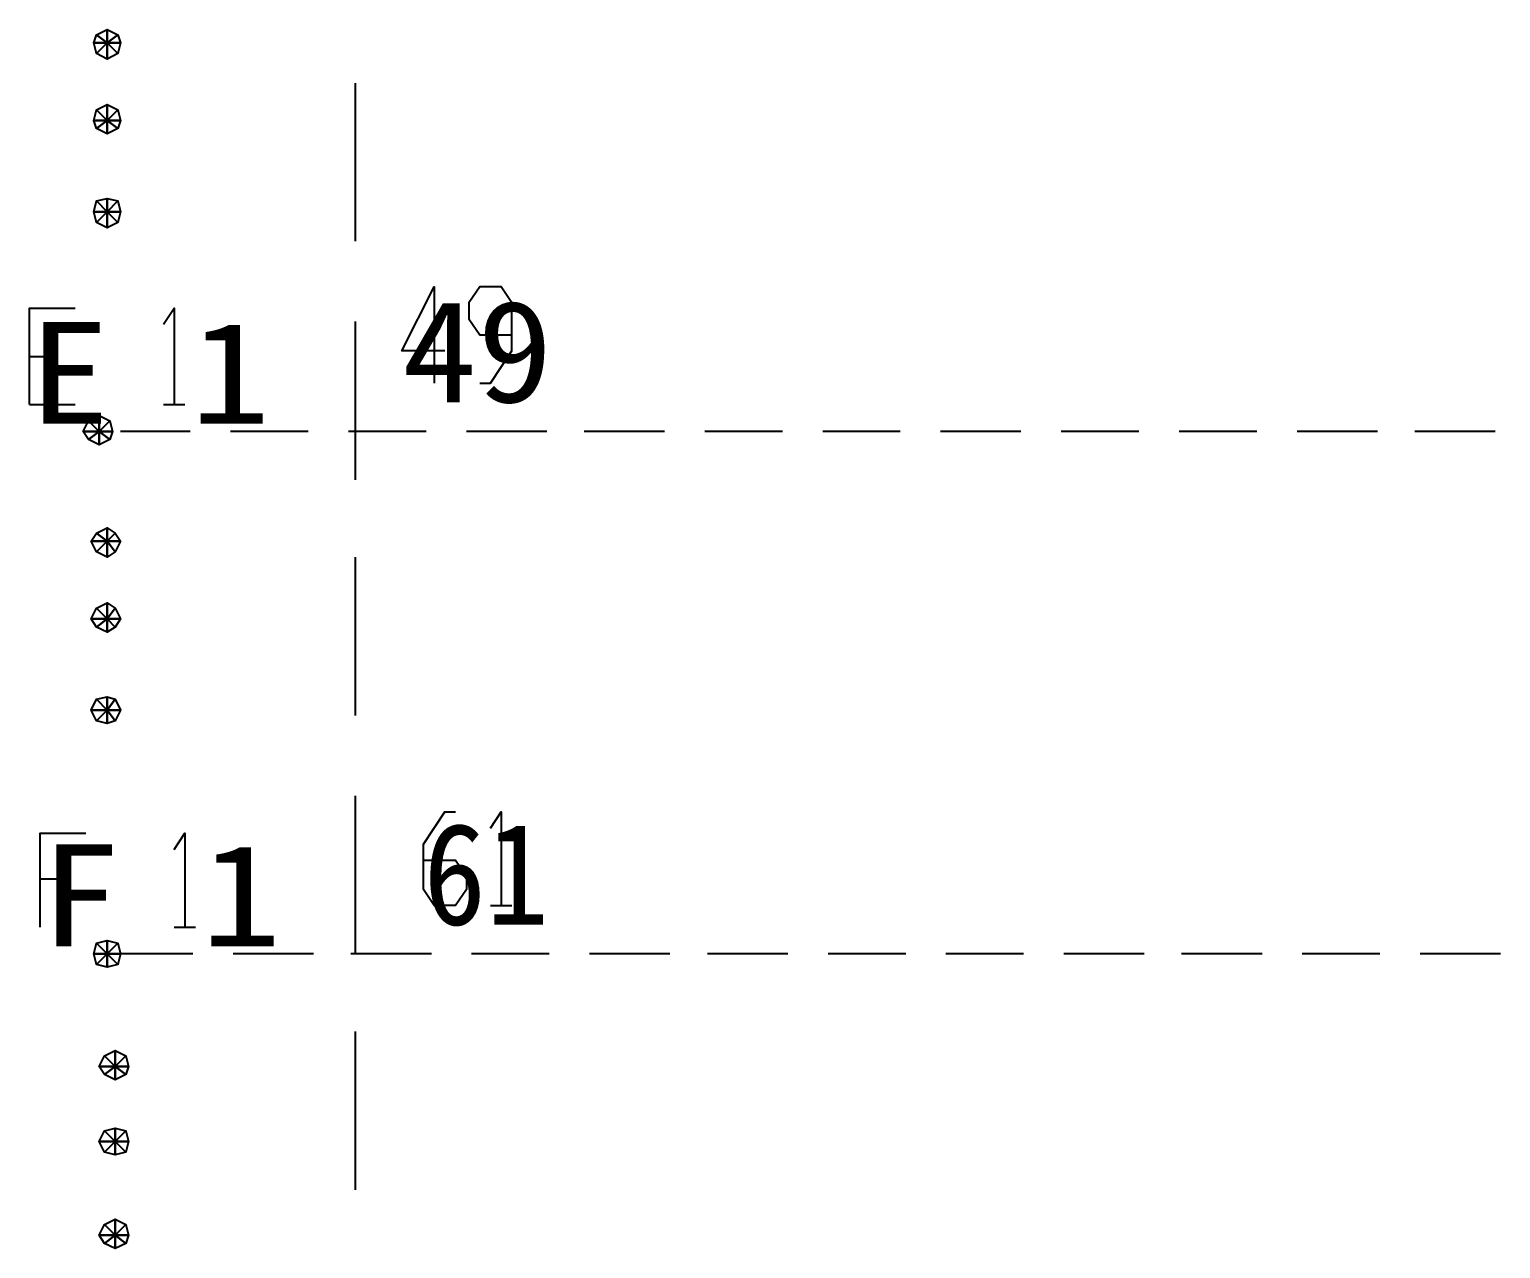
# Model space of a CAD drawing. Header units: metres. Extents: x 17 to 1757, y 17 to 1207.
# Drawn here: x 635.8 to 714.8, y 729.2 to 794.7 of the extents above; entities that cross this region are included whole.
import ezdxf

# ---------------------------------------------------------------- set-up
doc = ezdxf.new("R2010")
doc.units = ezdxf.units.M
for name, color, linetype in [('LINES', 7, 'Continuous'), ('POLYLINES', 4, 'Continuous'), ('TEXTS', 3, 'Continuous')]:
    doc.layers.add(name, color=color, linetype=linetype)

msp = doc.modelspace()

# ---------------------------------------------------------------- linework, layer by layer
at = {"layer": 'LINES'}
for p, q in [((653.28, 791.86), (653.28, 783.36)), ((653.28, 779.04), (653.28, 770.54)), ((635.78, 777.17), (637.08, 777.17)), ((635.78, 774.58), (638.23, 774.58)), ((642.98, 774.58), (644.14, 774.58)), ((644.42, 773.14), (640.68, 773.14)), ((650.76, 773.14), (646.58, 773.14)), ((657.1, 773.14), (652.92, 773.14)), ((663.58, 773.14), (659.26, 773.14)), ((669.91, 773.14), (665.59, 773.14)), ((676.25, 773.14), (672.07, 773.14)), ((682.58, 773.14), (678.41, 773.14)), ((689.06, 773.14), (684.74, 773.14)), ((695.4, 773.14), (691.22, 773.14)), ((701.74, 773.14), (697.56, 773.14)), ((708.22, 773.14), (703.9, 773.14)), ((714.55, 773.14), (710.23, 773.14)), ((653.28, 766.37), (653.28, 757.87)), ((653.28, 753.55), (653.28, 745.06)), ((636.36, 749.09), (637.51, 749.09)), ((660.55, 747.65), (661.7, 747.65)), ((643.56, 746.5), (644.71, 746.5)), ((644.57, 745.06), (640.68, 745.06)), ((651.05, 745.06), (646.73, 745.06)), ((657.38, 745.06), (653.06, 745.06)), ((663.72, 745.06), (659.54, 745.06)), ((670.2, 745.06), (665.88, 745.06)), ((676.54, 745.06), (672.22, 745.06)), ((682.87, 745.06), (678.7, 745.06)), ((689.21, 745.06), (685.03, 745.06)), ((695.69, 745.06), (691.37, 745.06)), ((702.02, 745.06), (697.7, 745.06)), ((708.36, 745.06), (704.18, 745.06)), ((714.84, 745.06), (710.52, 745.06)), ((653.28, 740.88), (653.28, 732.38))]:
    msp.add_line(p, q, dxfattribs=at)
at = {"layer": 'POLYLINES'}
for points in [[(639.96, 794.02), (639.38, 794.45), (639.96, 794.74), (639.96, 794.02)], [(639.96, 794.02), (639.38, 794.45), (639.96, 794.74), (639.96, 794.02)], [(639.96, 794.02), (639.38, 794.45), (639.96, 794.74), (639.96, 794.02)], [(639.96, 794.02), (639.38, 794.45), (639.96, 794.74), (639.96, 794.02)], [(639.96, 794.02), (639.96, 794.74), (640.54, 794.45), (639.96, 794.02)], [(639.96, 794.02), (639.96, 794.74), (640.54, 794.45), (639.96, 794.02)], [(639.96, 794.02), (639.96, 794.74), (640.54, 794.45), (639.96, 794.02)], [(639.96, 794.02), (639.96, 794.74), (640.54, 794.45), (639.96, 794.02)], [(639.96, 794.02), (639.24, 794.02), (639.38, 794.45), (639.96, 794.02)], [(639.96, 794.02), (639.24, 794.02), (639.38, 794.45), (639.96, 794.02)], [(639.96, 794.02), (639.24, 794.02), (639.38, 794.45), (639.96, 794.02)], [(639.96, 794.02), (639.24, 794.02), (639.38, 794.45), (639.96, 794.02)], [(639.96, 794.02), (639.38, 793.44), (639.24, 794.02), (639.96, 794.02)], [(639.96, 794.02), (639.38, 793.44), (639.24, 794.02), (639.96, 794.02)], [(639.96, 794.02), (639.38, 793.44), (639.24, 794.02), (639.96, 794.02)], [(639.96, 794.02), (639.38, 793.44), (639.24, 794.02), (639.96, 794.02)], [(639.96, 794.02), (639.96, 793.15), (639.38, 793.44), (639.96, 794.02)], [(639.96, 794.02), (639.96, 793.15), (639.38, 793.44), (639.96, 794.02)], [(639.96, 794.02), (639.96, 793.15), (639.38, 793.44), (639.96, 794.02)], [(639.96, 794.02), (639.96, 793.15), (639.38, 793.44), (639.96, 794.02)], [(639.96, 794.02), (640.54, 794.45), (640.68, 794.02), (639.96, 794.02)], [(639.96, 794.02), (640.54, 794.45), (640.68, 794.02), (639.96, 794.02)], [(639.96, 794.02), (640.54, 794.45), (640.68, 794.02), (639.96, 794.02)], [(639.96, 794.02), (640.54, 794.45), (640.68, 794.02), (639.96, 794.02)], [(639.96, 794.02), (640.54, 793.44), (639.96, 793.15), (639.96, 794.02)], [(639.96, 794.02), (640.54, 793.44), (639.96, 793.15), (639.96, 794.02)], [(639.96, 794.02), (640.68, 794.02), (640.54, 793.44), (639.96, 794.02)], [(639.96, 794.02), (640.68, 794.02), (640.54, 793.44), (639.96, 794.02)], [(639.96, 794.02), (640.54, 793.44), (639.96, 793.15), (639.96, 794.02)], [(639.96, 794.02), (640.54, 793.44), (639.96, 793.15), (639.96, 794.02)], [(639.96, 794.02), (640.68, 794.02), (640.54, 793.44), (639.96, 794.02)], [(639.96, 794.02), (640.68, 794.02), (640.54, 793.44), (639.96, 794.02)], [(639.96, 789.84), (639.38, 790.42), (639.96, 790.7), (639.96, 789.84)], [(639.96, 789.84), (639.38, 790.42), (639.96, 790.7), (639.96, 789.84)], [(639.96, 789.84), (639.38, 790.42), (639.96, 790.7), (639.96, 789.84)], [(639.96, 789.84), (639.38, 790.42), (639.96, 790.7), (639.96, 789.84)], [(639.96, 789.84), (639.96, 790.7), (640.54, 790.42), (639.96, 789.84)], [(639.96, 789.84), (639.96, 790.7), (640.54, 790.42), (639.96, 789.84)], [(639.96, 789.84), (639.96, 790.7), (640.54, 790.42), (639.96, 789.84)], [(639.96, 789.84), (639.96, 790.7), (640.54, 790.42), (639.96, 789.84)], [(639.96, 789.84), (639.24, 789.84), (639.38, 790.42), (639.96, 789.84)], [(639.96, 789.84), (639.24, 789.84), (639.38, 790.42), (639.96, 789.84)], [(639.96, 789.84), (639.24, 789.84), (639.38, 790.42), (639.96, 789.84)], [(639.96, 789.84), (639.24, 789.84), (639.38, 790.42), (639.96, 789.84)], [(639.96, 789.84), (639.38, 789.41), (639.24, 789.84), (639.96, 789.84)], [(639.96, 789.84), (639.38, 789.41), (639.24, 789.84), (639.96, 789.84)], [(639.96, 789.84), (639.38, 789.41), (639.24, 789.84), (639.96, 789.84)], [(639.96, 789.84), (639.38, 789.41), (639.24, 789.84), (639.96, 789.84)], [(639.96, 789.84), (639.96, 789.12), (639.38, 789.41), (639.96, 789.84)], [(639.96, 789.84), (639.96, 789.12), (639.38, 789.41), (639.96, 789.84)], [(639.96, 789.84), (639.96, 789.12), (639.38, 789.41), (639.96, 789.84)], [(639.96, 789.84), (639.96, 789.12), (639.38, 789.41), (639.96, 789.84)], [(639.96, 789.84), (640.54, 790.42), (640.68, 789.84), (639.96, 789.84)], [(639.96, 789.84), (640.54, 790.42), (640.68, 789.84), (639.96, 789.84)], [(639.96, 789.84), (640.54, 790.42), (640.68, 789.84), (639.96, 789.84)], [(639.96, 789.84), (640.54, 790.42), (640.68, 789.84), (639.96, 789.84)], [(639.96, 789.84), (640.54, 789.41), (639.96, 789.12), (639.96, 789.84)], [(639.96, 789.84), (640.54, 789.41), (639.96, 789.12), (639.96, 789.84)], [(639.96, 789.84), (640.68, 789.84), (640.54, 789.41), (639.96, 789.84)], [(639.96, 789.84), (640.68, 789.84), (640.54, 789.41), (639.96, 789.84)], [(639.96, 789.84), (640.54, 789.41), (639.96, 789.12), (639.96, 789.84)], [(639.96, 789.84), (640.54, 789.41), (639.96, 789.12), (639.96, 789.84)], [(639.96, 789.84), (640.68, 789.84), (640.54, 789.41), (639.96, 789.84)], [(639.96, 789.84), (640.68, 789.84), (640.54, 789.41), (639.96, 789.84)], [(639.96, 784.94), (639.24, 784.94), (639.38, 785.52), (639.96, 784.94)], [(639.96, 784.94), (639.24, 784.94), (639.38, 785.52), (639.96, 784.94)], [(639.96, 784.94), (639.24, 784.94), (639.38, 785.52), (639.96, 784.94)], [(639.96, 784.94), (639.24, 784.94), (639.38, 785.52), (639.96, 784.94)], [(639.96, 784.94), (639.38, 785.52), (639.96, 785.66), (639.96, 784.94)], [(639.96, 784.94), (639.38, 785.52), (639.96, 785.66), (639.96, 784.94)], [(639.96, 784.94), (639.38, 785.52), (639.96, 785.66), (639.96, 784.94)], [(639.96, 784.94), (639.38, 785.52), (639.96, 785.66), (639.96, 784.94)], [(639.96, 784.94), (639.96, 785.66), (640.54, 785.52), (639.96, 784.94)], [(639.96, 784.94), (639.96, 785.66), (640.54, 785.52), (639.96, 784.94)], [(639.96, 784.94), (639.96, 785.66), (640.54, 785.52), (639.96, 784.94)], [(639.96, 784.94), (639.96, 785.66), (640.54, 785.52), (639.96, 784.94)], [(639.96, 784.94), (640.54, 785.52), (640.68, 784.94), (639.96, 784.94)], [(639.96, 784.94), (640.54, 785.52), (640.68, 784.94), (639.96, 784.94)], [(639.96, 784.94), (640.54, 785.52), (640.68, 784.94), (639.96, 784.94)], [(639.96, 784.94), (640.54, 785.52), (640.68, 784.94), (639.96, 784.94)], [(639.96, 784.94), (639.38, 784.37), (639.24, 784.94), (639.96, 784.94)], [(639.96, 784.94), (639.38, 784.37), (639.24, 784.94), (639.96, 784.94)], [(639.96, 784.94), (639.38, 784.37), (639.24, 784.94), (639.96, 784.94)], [(639.96, 784.94), (639.38, 784.37), (639.24, 784.94), (639.96, 784.94)], [(639.96, 784.94), (639.96, 784.08), (639.38, 784.37), (639.96, 784.94)], [(639.96, 784.94), (639.96, 784.08), (639.38, 784.37), (639.96, 784.94)], [(639.96, 784.94), (639.96, 784.08), (639.38, 784.37), (639.96, 784.94)], [(639.96, 784.94), (639.96, 784.08), (639.38, 784.37), (639.96, 784.94)], [(639.96, 784.94), (640.54, 784.37), (639.96, 784.08), (639.96, 784.94)], [(639.96, 784.94), (640.54, 784.37), (639.96, 784.08), (639.96, 784.94)], [(639.96, 784.94), (640.68, 784.94), (640.54, 784.37), (639.96, 784.94)], [(639.96, 784.94), (640.68, 784.94), (640.54, 784.37), (639.96, 784.94)], [(639.96, 784.94), (640.54, 784.37), (639.96, 784.08), (639.96, 784.94)], [(639.96, 784.94), (640.54, 784.37), (639.96, 784.08), (639.96, 784.94)], [(639.96, 784.94), (640.68, 784.94), (640.54, 784.37), (639.96, 784.94)], [(639.96, 784.94), (640.68, 784.94), (640.54, 784.37), (639.96, 784.94)], [(658.1, 777.46), (655.8, 777.46), (657.53, 780.91), (657.53, 775.73)], [(659.98, 775.73), (660.55, 775.73), (661.7, 777.46), (661.7, 780.05), (661.13, 780.91), (659.98, 780.91), (659.4, 780.05), (659.4, 779.18), (659.98, 778.32), (661.7, 778.32)], [(635.78, 774.58), (635.78, 779.76), (638.23, 779.76)], [(642.98, 778.9), (643.56, 779.76), (643.56, 774.58)], [(639.53, 773.14), (638.95, 773.71), (639.53, 774), (639.53, 773.14)], [(639.53, 773.14), (638.95, 773.71), (639.53, 774), (639.53, 773.14)], [(639.53, 773.14), (638.95, 773.71), (639.53, 774), (639.53, 773.14)], [(639.53, 773.14), (638.95, 773.71), (639.53, 774), (639.53, 773.14)], [(639.53, 773.14), (639.53, 774), (640.1, 773.71), (639.53, 773.14)], [(639.53, 773.14), (639.53, 774), (640.1, 773.71), (639.53, 773.14)], [(639.53, 773.14), (639.53, 774), (640.1, 773.71), (639.53, 773.14)], [(639.53, 773.14), (639.53, 774), (640.1, 773.71), (639.53, 773.14)], [(639.53, 773.14), (638.66, 773.14), (638.95, 773.71), (639.53, 773.14)], [(639.53, 773.14), (638.66, 773.14), (638.95, 773.71), (639.53, 773.14)], [(639.53, 773.14), (638.66, 773.14), (638.95, 773.71), (639.53, 773.14)], [(639.53, 773.14), (638.66, 773.14), (638.95, 773.71), (639.53, 773.14)], [(639.53, 773.14), (640.1, 773.71), (640.25, 773.14), (639.53, 773.14)], [(639.53, 773.14), (640.1, 773.71), (640.25, 773.14), (639.53, 773.14)], [(639.53, 773.14), (640.1, 773.71), (640.25, 773.14), (639.53, 773.14)], [(639.53, 773.14), (640.1, 773.71), (640.25, 773.14), (639.53, 773.14)], [(639.53, 773.14), (638.95, 772.7), (638.66, 773.14), (639.53, 773.14)], [(639.53, 773.14), (638.95, 772.7), (638.66, 773.14), (639.53, 773.14)], [(639.53, 773.14), (638.95, 772.7), (638.66, 773.14), (639.53, 773.14)], [(639.53, 773.14), (638.95, 772.7), (638.66, 773.14), (639.53, 773.14)], [(639.53, 773.14), (639.53, 772.42), (638.95, 772.7), (639.53, 773.14)], [(639.53, 773.14), (639.53, 772.42), (638.95, 772.7), (639.53, 773.14)], [(639.53, 773.14), (639.53, 772.42), (638.95, 772.7), (639.53, 773.14)], [(639.53, 773.14), (639.53, 772.42), (638.95, 772.7), (639.53, 773.14)], [(639.53, 773.14), (640.1, 772.7), (639.53, 772.42), (639.53, 773.14)], [(639.53, 773.14), (640.1, 772.7), (639.53, 772.42), (639.53, 773.14)], [(639.53, 773.14), (640.25, 773.14), (640.1, 772.7), (639.53, 773.14)], [(639.53, 773.14), (640.25, 773.14), (640.1, 772.7), (639.53, 773.14)], [(639.53, 773.14), (640.1, 772.7), (639.53, 772.42), (639.53, 773.14)], [(639.53, 773.14), (640.1, 772.7), (639.53, 772.42), (639.53, 773.14)], [(639.53, 773.14), (640.25, 773.14), (640.1, 772.7), (639.53, 773.14)], [(639.53, 773.14), (640.25, 773.14), (640.1, 772.7), (639.53, 773.14)], [(639.96, 767.23), (639.38, 767.66), (639.96, 767.95), (639.96, 767.23)], [(639.96, 767.23), (639.38, 767.66), (639.96, 767.95), (639.96, 767.23)], [(639.96, 767.23), (639.38, 767.66), (639.96, 767.95), (639.96, 767.23)], [(639.96, 767.23), (639.38, 767.66), (639.96, 767.95), (639.96, 767.23)], [(639.96, 767.23), (639.96, 767.95), (640.39, 767.66), (639.96, 767.23)], [(639.96, 767.23), (639.96, 767.95), (640.39, 767.66), (639.96, 767.23)], [(639.96, 767.23), (639.96, 767.95), (640.39, 767.66), (639.96, 767.23)], [(639.96, 767.23), (639.96, 767.95), (640.39, 767.66), (639.96, 767.23)], [(639.96, 767.23), (639.1, 767.23), (639.38, 767.66), (639.96, 767.23)], [(639.96, 767.23), (639.1, 767.23), (639.38, 767.66), (639.96, 767.23)], [(639.96, 767.23), (639.1, 767.23), (639.38, 767.66), (639.96, 767.23)], [(639.96, 767.23), (639.1, 767.23), (639.38, 767.66), (639.96, 767.23)], [(639.96, 767.23), (639.38, 766.66), (639.1, 767.23), (639.96, 767.23)], [(639.96, 767.23), (639.38, 766.66), (639.1, 767.23), (639.96, 767.23)], [(639.96, 767.23), (639.38, 766.66), (639.1, 767.23), (639.96, 767.23)], [(639.96, 767.23), (639.38, 766.66), (639.1, 767.23), (639.96, 767.23)], [(639.96, 767.23), (639.96, 766.37), (639.38, 766.66), (639.96, 767.23)], [(639.96, 767.23), (639.96, 766.37), (639.38, 766.66), (639.96, 767.23)], [(639.96, 767.23), (639.96, 766.37), (639.38, 766.66), (639.96, 767.23)], [(639.96, 767.23), (639.96, 766.37), (639.38, 766.66), (639.96, 767.23)], [(639.96, 767.23), (640.39, 767.66), (640.68, 767.23), (639.96, 767.23)], [(639.96, 767.23), (640.39, 767.66), (640.68, 767.23), (639.96, 767.23)], [(639.96, 767.23), (640.39, 767.66), (640.68, 767.23), (639.96, 767.23)], [(639.96, 767.23), (640.39, 767.66), (640.68, 767.23), (639.96, 767.23)], [(639.96, 767.23), (640.39, 766.66), (639.96, 766.37), (639.96, 767.23)], [(639.96, 767.23), (640.39, 766.66), (639.96, 766.37), (639.96, 767.23)], [(639.96, 767.23), (640.68, 767.23), (640.39, 766.66), (639.96, 767.23)], [(639.96, 767.23), (640.68, 767.23), (640.39, 766.66), (639.96, 767.23)], [(639.96, 767.23), (640.39, 766.66), (639.96, 766.37), (639.96, 767.23)], [(639.96, 767.23), (640.39, 766.66), (639.96, 766.37), (639.96, 767.23)], [(639.96, 767.23), (640.68, 767.23), (640.39, 766.66), (639.96, 767.23)], [(639.96, 767.23), (640.68, 767.23), (640.39, 766.66), (639.96, 767.23)], [(639.96, 763.06), (639.38, 763.63), (639.96, 763.92), (639.96, 763.06)], [(639.96, 763.06), (639.38, 763.63), (639.96, 763.92), (639.96, 763.06)], [(639.96, 763.06), (639.38, 763.63), (639.96, 763.92), (639.96, 763.06)], [(639.96, 763.06), (639.38, 763.63), (639.96, 763.92), (639.96, 763.06)], [(639.96, 763.06), (639.96, 763.92), (640.39, 763.63), (639.96, 763.06)], [(639.96, 763.06), (639.96, 763.92), (640.39, 763.63), (639.96, 763.06)], [(639.96, 763.06), (639.96, 763.92), (640.39, 763.63), (639.96, 763.06)], [(639.96, 763.06), (639.96, 763.92), (640.39, 763.63), (639.96, 763.06)], [(639.96, 763.06), (639.1, 763.06), (639.38, 763.63), (639.96, 763.06)], [(639.96, 763.06), (639.1, 763.06), (639.38, 763.63), (639.96, 763.06)], [(639.96, 763.06), (639.1, 763.06), (639.38, 763.63), (639.96, 763.06)], [(639.96, 763.06), (639.1, 763.06), (639.38, 763.63), (639.96, 763.06)], [(639.96, 763.06), (639.38, 762.62), (639.1, 763.06), (639.96, 763.06)], [(639.96, 763.06), (639.38, 762.62), (639.1, 763.06), (639.96, 763.06)], [(639.96, 763.06), (639.38, 762.62), (639.1, 763.06), (639.96, 763.06)], [(639.96, 763.06), (639.38, 762.62), (639.1, 763.06), (639.96, 763.06)], [(639.96, 763.06), (639.96, 762.34), (639.38, 762.62), (639.96, 763.06)], [(639.96, 763.06), (639.96, 762.34), (639.38, 762.62), (639.96, 763.06)], [(639.96, 763.06), (639.96, 762.34), (639.38, 762.62), (639.96, 763.06)], [(639.96, 763.06), (639.96, 762.34), (639.38, 762.62), (639.96, 763.06)], [(639.96, 763.06), (640.39, 763.63), (640.68, 763.06), (639.96, 763.06)], [(639.96, 763.06), (640.39, 763.63), (640.68, 763.06), (639.96, 763.06)], [(639.96, 763.06), (640.39, 763.63), (640.68, 763.06), (639.96, 763.06)], [(639.96, 763.06), (640.39, 763.63), (640.68, 763.06), (639.96, 763.06)], [(639.96, 763.06), (640.39, 762.62), (639.96, 762.34), (639.96, 763.06)], [(639.96, 763.06), (640.39, 762.62), (639.96, 762.34), (639.96, 763.06)], [(639.96, 763.06), (640.68, 763.06), (640.39, 762.62), (639.96, 763.06)], [(639.96, 763.06), (640.68, 763.06), (640.39, 762.62), (639.96, 763.06)], [(639.96, 763.06), (640.39, 762.62), (639.96, 762.34), (639.96, 763.06)], [(639.96, 763.06), (640.39, 762.62), (639.96, 762.34), (639.96, 763.06)], [(639.96, 763.06), (640.68, 763.06), (640.39, 762.62), (639.96, 763.06)], [(639.96, 763.06), (640.68, 763.06), (640.39, 762.62), (639.96, 763.06)], [(639.96, 758.16), (639.1, 758.16), (639.38, 758.74), (639.96, 758.16)], [(639.96, 758.16), (639.1, 758.16), (639.38, 758.74), (639.96, 758.16)], [(639.96, 758.16), (639.1, 758.16), (639.38, 758.74), (639.96, 758.16)], [(639.96, 758.16), (639.1, 758.16), (639.38, 758.74), (639.96, 758.16)], [(639.96, 758.16), (639.38, 758.74), (639.96, 758.88), (639.96, 758.16)], [(639.96, 758.16), (639.38, 758.74), (639.96, 758.88), (639.96, 758.16)], [(639.96, 758.16), (639.38, 758.74), (639.96, 758.88), (639.96, 758.16)], [(639.96, 758.16), (639.38, 758.74), (639.96, 758.88), (639.96, 758.16)], [(639.96, 758.16), (639.96, 758.88), (640.39, 758.74), (639.96, 758.16)], [(639.96, 758.16), (639.96, 758.88), (640.39, 758.74), (639.96, 758.16)], [(639.96, 758.16), (639.96, 758.88), (640.39, 758.74), (639.96, 758.16)], [(639.96, 758.16), (639.96, 758.88), (640.39, 758.74), (639.96, 758.16)], [(639.96, 758.16), (640.39, 758.74), (640.68, 758.16), (639.96, 758.16)], [(639.96, 758.16), (640.39, 758.74), (640.68, 758.16), (639.96, 758.16)], [(639.96, 758.16), (640.39, 758.74), (640.68, 758.16), (639.96, 758.16)], [(639.96, 758.16), (640.39, 758.74), (640.68, 758.16), (639.96, 758.16)], [(639.96, 758.16), (639.38, 757.58), (639.1, 758.16), (639.96, 758.16)], [(639.96, 758.16), (639.38, 757.58), (639.1, 758.16), (639.96, 758.16)], [(639.96, 758.16), (639.38, 757.58), (639.1, 758.16), (639.96, 758.16)], [(639.96, 758.16), (639.38, 757.58), (639.1, 758.16), (639.96, 758.16)], [(639.96, 758.16), (639.96, 757.44), (639.38, 757.58), (639.96, 758.16)], [(639.96, 758.16), (639.96, 757.44), (639.38, 757.58), (639.96, 758.16)], [(639.96, 758.16), (639.96, 757.44), (639.38, 757.58), (639.96, 758.16)], [(639.96, 758.16), (639.96, 757.44), (639.38, 757.58), (639.96, 758.16)], [(639.96, 758.16), (640.39, 757.58), (639.96, 757.44), (639.96, 758.16)], [(639.96, 758.16), (640.39, 757.58), (639.96, 757.44), (639.96, 758.16)], [(639.96, 758.16), (640.68, 758.16), (640.39, 757.58), (639.96, 758.16)], [(639.96, 758.16), (640.68, 758.16), (640.39, 757.58), (639.96, 758.16)], [(639.96, 758.16), (640.39, 757.58), (639.96, 757.44), (639.96, 758.16)], [(639.96, 758.16), (640.39, 757.58), (639.96, 757.44), (639.96, 758.16)], [(639.96, 758.16), (640.68, 758.16), (640.39, 757.58), (639.96, 758.16)], [(639.96, 758.16), (640.68, 758.16), (640.39, 757.58), (639.96, 758.16)], [(656.95, 750.1), (658.68, 750.1), (659.26, 749.23), (659.26, 748.51), (658.68, 747.65), (657.53, 747.65), (656.95, 748.51), (656.95, 750.96), (658.1, 752.69), (658.68, 752.69)], [(660.55, 751.82), (661.13, 752.69), (661.13, 747.65)], [(636.36, 746.5), (636.36, 751.54), (638.81, 751.54)], [(643.56, 750.67), (644.14, 751.54), (644.14, 746.5)], [(639.96, 745.06), (639.24, 745.06), (639.38, 745.63), (639.96, 745.06)], [(639.96, 745.06), (639.24, 745.06), (639.38, 745.63), (639.96, 745.06)], [(639.96, 745.06), (639.24, 745.06), (639.38, 745.63), (639.96, 745.06)], [(639.96, 745.06), (639.24, 745.06), (639.38, 745.63), (639.96, 745.06)], [(639.96, 745.06), (639.38, 745.63), (639.96, 745.78), (639.96, 745.06)], [(639.96, 745.06), (639.38, 745.63), (639.96, 745.78), (639.96, 745.06)], [(639.96, 745.06), (639.38, 745.63), (639.96, 745.78), (639.96, 745.06)], [(639.96, 745.06), (639.38, 745.63), (639.96, 745.78), (639.96, 745.06)], [(639.96, 745.06), (639.96, 745.78), (640.54, 745.63), (639.96, 745.06)], [(639.96, 745.06), (639.96, 745.78), (640.54, 745.63), (639.96, 745.06)], [(639.96, 745.06), (639.96, 745.78), (640.54, 745.63), (639.96, 745.06)], [(639.96, 745.06), (639.96, 745.78), (640.54, 745.63), (639.96, 745.06)], [(639.96, 745.06), (640.54, 745.63), (640.68, 745.06), (639.96, 745.06)], [(639.96, 745.06), (640.54, 745.63), (640.68, 745.06), (639.96, 745.06)], [(639.96, 745.06), (640.54, 745.63), (640.68, 745.06), (639.96, 745.06)], [(639.96, 745.06), (640.54, 745.63), (640.68, 745.06), (639.96, 745.06)], [(639.96, 745.06), (639.38, 744.48), (639.24, 745.06), (639.96, 745.06)], [(639.96, 745.06), (639.38, 744.48), (639.24, 745.06), (639.96, 745.06)], [(639.96, 745.06), (639.38, 744.48), (639.24, 745.06), (639.96, 745.06)], [(639.96, 745.06), (639.38, 744.48), (639.24, 745.06), (639.96, 745.06)], [(639.96, 745.06), (639.96, 744.34), (639.38, 744.48), (639.96, 745.06)], [(639.96, 745.06), (639.96, 744.34), (639.38, 744.48), (639.96, 745.06)], [(639.96, 745.06), (639.96, 744.34), (639.38, 744.48), (639.96, 745.06)], [(639.96, 745.06), (639.96, 744.34), (639.38, 744.48), (639.96, 745.06)], [(639.96, 745.06), (640.54, 744.48), (639.96, 744.34), (639.96, 745.06)], [(639.96, 745.06), (640.54, 744.48), (639.96, 744.34), (639.96, 745.06)], [(639.96, 745.06), (640.68, 745.06), (640.54, 744.48), (639.96, 745.06)], [(639.96, 745.06), (640.68, 745.06), (640.54, 744.48), (639.96, 745.06)], [(639.96, 745.06), (640.54, 744.48), (639.96, 744.34), (639.96, 745.06)], [(639.96, 745.06), (640.54, 744.48), (639.96, 744.34), (639.96, 745.06)], [(639.96, 745.06), (640.68, 745.06), (640.54, 744.48), (639.96, 745.06)], [(639.96, 745.06), (640.68, 745.06), (640.54, 744.48), (639.96, 745.06)], [(640.39, 739.01), (639.53, 739.01), (639.82, 739.58), (640.39, 739.01)], [(640.39, 739.01), (639.53, 739.01), (639.82, 739.58), (640.39, 739.01)], [(640.39, 739.01), (639.53, 739.01), (639.82, 739.58), (640.39, 739.01)], [(640.39, 739.01), (639.53, 739.01), (639.82, 739.58), (640.39, 739.01)], [(640.39, 739.01), (639.82, 739.58), (640.39, 739.87), (640.39, 739.01)], [(640.39, 739.01), (639.82, 739.58), (640.39, 739.87), (640.39, 739.01)], [(640.39, 739.01), (639.82, 739.58), (640.39, 739.87), (640.39, 739.01)], [(640.39, 739.01), (639.82, 739.58), (640.39, 739.87), (640.39, 739.01)], [(640.39, 739.01), (640.39, 739.87), (640.97, 739.58), (640.39, 739.01)], [(640.39, 739.01), (640.39, 739.87), (640.97, 739.58), (640.39, 739.01)], [(640.39, 739.01), (640.39, 739.87), (640.97, 739.58), (640.39, 739.01)], [(640.39, 739.01), (640.39, 739.87), (640.97, 739.58), (640.39, 739.01)], [(640.39, 739.01), (640.97, 739.58), (641.11, 739.01), (640.39, 739.01)], [(640.39, 739.01), (640.97, 739.58), (641.11, 739.01), (640.39, 739.01)], [(640.39, 739.01), (640.97, 739.58), (641.11, 739.01), (640.39, 739.01)], [(640.39, 739.01), (640.97, 739.58), (641.11, 739.01), (640.39, 739.01)], [(640.39, 739.01), (639.82, 738.58), (639.53, 739.01), (640.39, 739.01)], [(640.39, 739.01), (639.82, 738.58), (639.53, 739.01), (640.39, 739.01)], [(640.39, 739.01), (639.82, 738.58), (639.53, 739.01), (640.39, 739.01)], [(640.39, 739.01), (639.82, 738.58), (639.53, 739.01), (640.39, 739.01)], [(640.39, 739.01), (640.39, 738.29), (639.82, 738.58), (640.39, 739.01)], [(640.39, 739.01), (640.39, 738.29), (639.82, 738.58), (640.39, 739.01)], [(640.39, 739.01), (640.39, 738.29), (639.82, 738.58), (640.39, 739.01)], [(640.39, 739.01), (640.39, 738.29), (639.82, 738.58), (640.39, 739.01)], [(640.39, 739.01), (640.97, 738.58), (640.39, 738.29), (640.39, 739.01)], [(640.39, 739.01), (640.97, 738.58), (640.39, 738.29), (640.39, 739.01)], [(640.39, 739.01), (641.11, 739.01), (640.97, 738.58), (640.39, 739.01)], [(640.39, 739.01), (641.11, 739.01), (640.97, 738.58), (640.39, 739.01)], [(640.39, 739.01), (640.97, 738.58), (640.39, 738.29), (640.39, 739.01)], [(640.39, 739.01), (640.97, 738.58), (640.39, 738.29), (640.39, 739.01)], [(640.39, 739.01), (641.11, 739.01), (640.97, 738.58), (640.39, 739.01)], [(640.39, 739.01), (641.11, 739.01), (640.97, 738.58), (640.39, 739.01)], [(640.39, 734.98), (639.53, 734.98), (639.82, 735.55), (640.39, 734.98)], [(640.39, 734.98), (639.53, 734.98), (639.82, 735.55), (640.39, 734.98)], [(640.39, 734.98), (639.53, 734.98), (639.82, 735.55), (640.39, 734.98)], [(640.39, 734.98), (639.53, 734.98), (639.82, 735.55), (640.39, 734.98)], [(640.39, 734.98), (639.82, 735.55), (640.39, 735.7), (640.39, 734.98)], [(640.39, 734.98), (639.82, 735.55), (640.39, 735.7), (640.39, 734.98)], [(640.39, 734.98), (639.82, 735.55), (640.39, 735.7), (640.39, 734.98)], [(640.39, 734.98), (639.82, 735.55), (640.39, 735.7), (640.39, 734.98)], [(640.39, 734.98), (640.39, 735.7), (640.97, 735.55), (640.39, 734.98)], [(640.39, 734.98), (640.39, 735.7), (640.97, 735.55), (640.39, 734.98)], [(640.39, 734.98), (640.39, 735.7), (640.97, 735.55), (640.39, 734.98)], [(640.39, 734.98), (640.39, 735.7), (640.97, 735.55), (640.39, 734.98)], [(640.39, 734.98), (640.97, 735.55), (641.11, 734.98), (640.39, 734.98)], [(640.39, 734.98), (640.97, 735.55), (641.11, 734.98), (640.39, 734.98)], [(640.39, 734.98), (640.97, 735.55), (641.11, 734.98), (640.39, 734.98)], [(640.39, 734.98), (640.97, 735.55), (641.11, 734.98), (640.39, 734.98)], [(640.39, 734.98), (639.82, 734.4), (639.53, 734.98), (640.39, 734.98)], [(640.39, 734.98), (639.82, 734.4), (639.53, 734.98), (640.39, 734.98)], [(640.39, 734.98), (639.82, 734.4), (639.53, 734.98), (640.39, 734.98)], [(640.39, 734.98), (639.82, 734.4), (639.53, 734.98), (640.39, 734.98)], [(640.39, 734.98), (640.39, 734.26), (639.82, 734.4), (640.39, 734.98)], [(640.39, 734.98), (640.39, 734.26), (639.82, 734.4), (640.39, 734.98)], [(640.39, 734.98), (640.39, 734.26), (639.82, 734.4), (640.39, 734.98)], [(640.39, 734.98), (640.39, 734.26), (639.82, 734.4), (640.39, 734.98)], [(640.39, 734.98), (640.97, 734.4), (640.39, 734.26), (640.39, 734.98)], [(640.39, 734.98), (640.97, 734.4), (640.39, 734.26), (640.39, 734.98)], [(640.39, 734.98), (641.11, 734.98), (640.97, 734.4), (640.39, 734.98)], [(640.39, 734.98), (641.11, 734.98), (640.97, 734.4), (640.39, 734.98)], [(640.39, 734.98), (640.97, 734.4), (640.39, 734.26), (640.39, 734.98)], [(640.39, 734.98), (640.97, 734.4), (640.39, 734.26), (640.39, 734.98)], [(640.39, 734.98), (641.11, 734.98), (640.97, 734.4), (640.39, 734.98)], [(640.39, 734.98), (641.11, 734.98), (640.97, 734.4), (640.39, 734.98)], [(640.39, 729.94), (639.82, 730.51), (640.39, 730.8), (640.39, 729.94)], [(640.39, 729.94), (639.82, 730.51), (640.39, 730.8), (640.39, 729.94)], [(640.39, 729.94), (639.82, 730.51), (640.39, 730.8), (640.39, 729.94)], [(640.39, 729.94), (639.82, 730.51), (640.39, 730.8), (640.39, 729.94)], [(640.39, 729.94), (640.39, 730.8), (640.97, 730.51), (640.39, 729.94)], [(640.39, 729.94), (640.39, 730.8), (640.97, 730.51), (640.39, 729.94)], [(640.39, 729.94), (640.39, 730.8), (640.97, 730.51), (640.39, 729.94)], [(640.39, 729.94), (640.39, 730.8), (640.97, 730.51), (640.39, 729.94)], [(640.39, 729.94), (639.53, 729.94), (639.82, 730.51), (640.39, 729.94)], [(640.39, 729.94), (639.53, 729.94), (639.82, 730.51), (640.39, 729.94)], [(640.39, 729.94), (639.53, 729.94), (639.82, 730.51), (640.39, 729.94)], [(640.39, 729.94), (639.53, 729.94), (639.82, 730.51), (640.39, 729.94)], [(640.39, 729.94), (639.82, 729.5), (639.53, 729.94), (640.39, 729.94)], [(640.39, 729.94), (639.82, 729.5), (639.53, 729.94), (640.39, 729.94)], [(640.39, 729.94), (639.82, 729.5), (639.53, 729.94), (640.39, 729.94)], [(640.39, 729.94), (639.82, 729.5), (639.53, 729.94), (640.39, 729.94)], [(640.39, 729.94), (640.39, 729.22), (639.82, 729.5), (640.39, 729.94)], [(640.39, 729.94), (640.39, 729.22), (639.82, 729.5), (640.39, 729.94)], [(640.39, 729.94), (640.39, 729.22), (639.82, 729.5), (640.39, 729.94)], [(640.39, 729.94), (640.39, 729.22), (639.82, 729.5), (640.39, 729.94)], [(640.39, 729.94), (640.97, 730.51), (641.11, 729.94), (640.39, 729.94)], [(640.39, 729.94), (640.97, 730.51), (641.11, 729.94), (640.39, 729.94)], [(640.39, 729.94), (640.97, 730.51), (641.11, 729.94), (640.39, 729.94)], [(640.39, 729.94), (640.97, 730.51), (641.11, 729.94), (640.39, 729.94)], [(640.39, 729.94), (640.97, 729.5), (640.39, 729.22), (640.39, 729.94)], [(640.39, 729.94), (640.97, 729.5), (640.39, 729.22), (640.39, 729.94)], [(640.39, 729.94), (641.11, 729.94), (640.97, 729.5), (640.39, 729.94)], [(640.39, 729.94), (641.11, 729.94), (640.97, 729.5), (640.39, 729.94)], [(640.39, 729.94), (640.97, 729.5), (640.39, 729.22), (640.39, 729.94)], [(640.39, 729.94), (640.97, 729.5), (640.39, 729.22), (640.39, 729.94)], [(640.39, 729.94), (641.11, 729.94), (640.97, 729.5), (640.39, 729.94)], [(640.39, 729.94), (641.11, 729.94), (640.97, 729.5), (640.39, 729.94)]]:
    msp.add_lwpolyline(points, dxfattribs=at)

# ---------------------------------------------------------------- texts
at = {"layer": 'TEXTS'}
for s, width, p in [('49', 1.087673, (655.8, 774.7)), ('E 1', 1.160185, (635.78, 773.55)), ('61', 0.906394, (656.95, 746.62)), ('F 1', 1.160185, (636.36, 745.47))]:
    msp.add_text(s, height=5.47, dxfattribs=dict(at, width=width)).set_placement(p)

doc.saveas('drawing.dxf')
